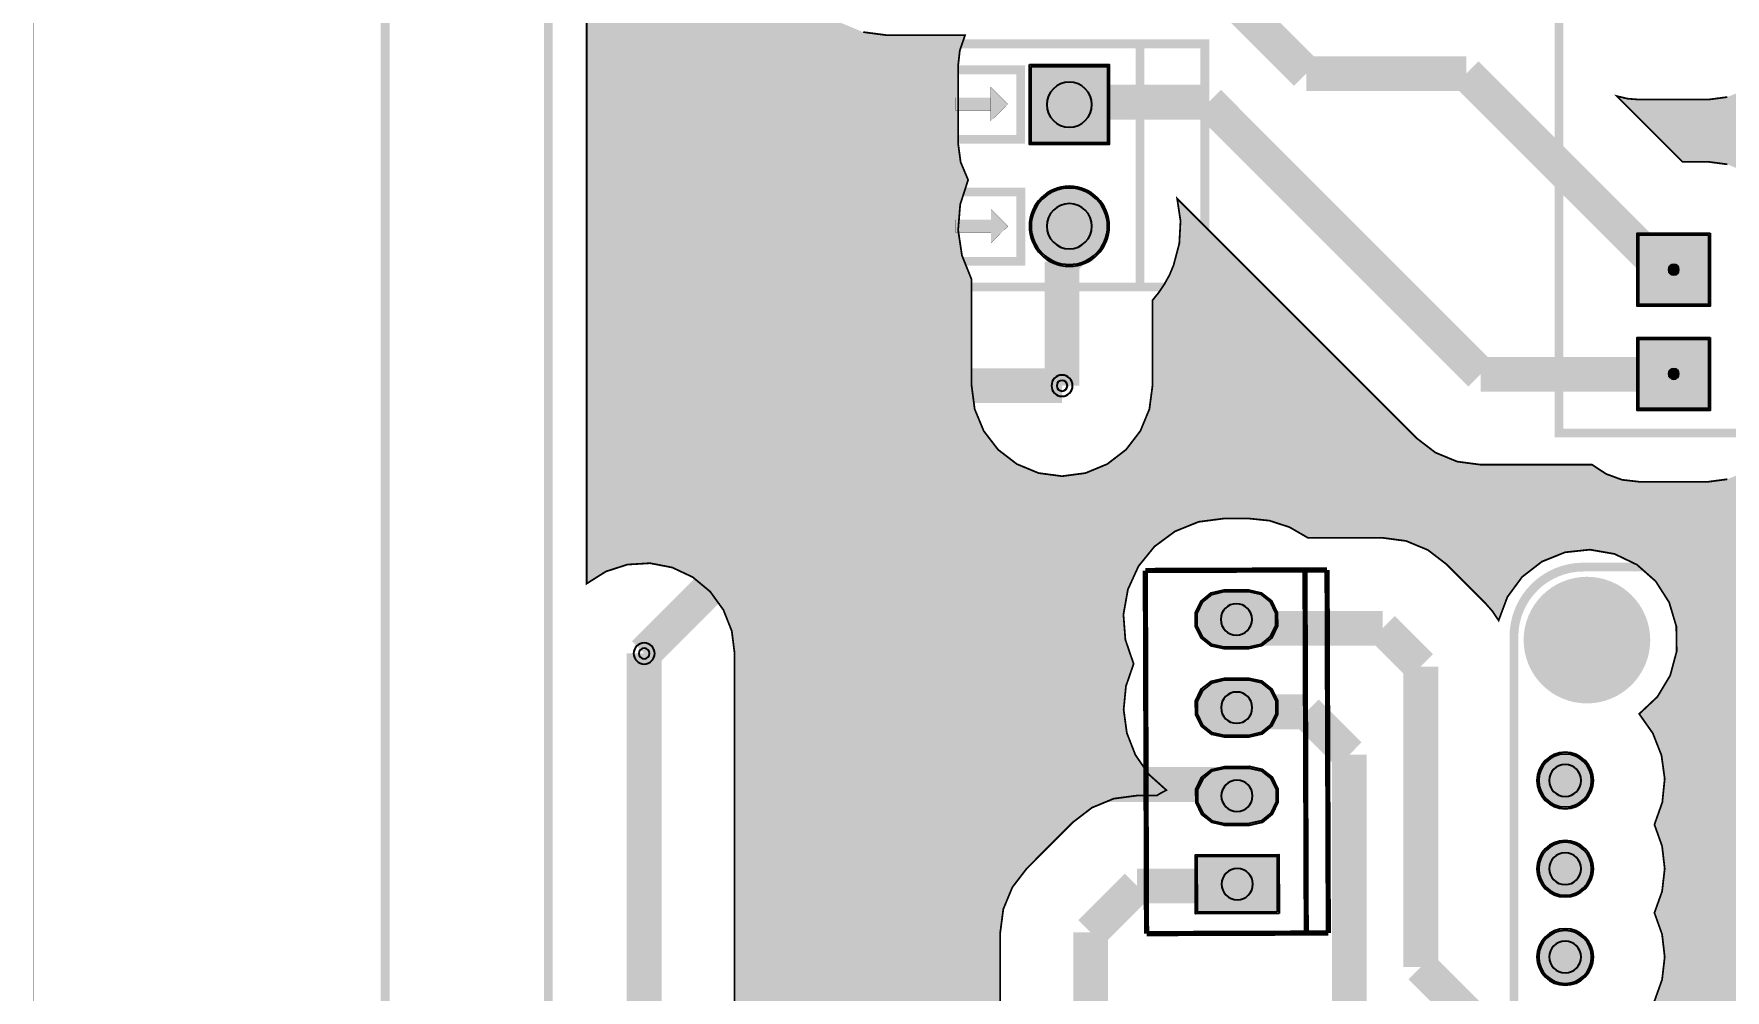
# Model space of a CAD drawing. Header units: millimetres. Extents: x 1 to 100, y -112 to 87.
# Drawn here: x 12.19 to 60.88, y -39.74 to -12.21 of the extents above; entities that cross this region are included whole.
import ezdxf

# ---------------------------------------------------------------- set-up
doc = ezdxf.new("R2010")
doc.units = ezdxf.units.MM
doc.header["$MEASUREMENT"] = 0
for name, color, linetype, true_color in [('Board-Outline-Layer', 7, 'Continuous', 0xff00ff), ('Bottom-Layer', 7, 'Continuous', 0x0000ff), ('Bottom-Paste-Mask-Layer', 7, 'Continuous', 0x800000), ('Bottom-Solder-Mask-Layer', 7, 'Continuous', 0xaa00ff), ('Document-Layer', 7, 'Continuous', 0xffffff), ('Hole-Layer', 7, 'Continuous', 0x222222), ('Multi-Layer', 7, 'Continuous', 0xc0c0c0), ('Top-Layer', 7, 'Continuous', 0xff0000), ('Top-Paste-Mask-Layer', 7, 'Continuous', 0x808080), ('Top-Silkscreen-Layer', 7, 'Continuous', 0xffcc00), ('Top-Solder-Mask-Layer', 7, 'Continuous', 0x800080)]:
    doc.layers.add(name, color=color, linetype=linetype, true_color=true_color)

msp = doc.modelspace()

# ---------------------------------------------------------------- hatches: boundary and pattern name
at = {"layer": 'Bottom-Layer'}
for points in [[(83.896, -11.045), (83.896, -18.955), (83.65, -18.911), (83.4, -18.896), (81.4, -18.896), (80.856, -18.968), (80.348, -19.178), (79.912, -19.512), (79.578, -19.948), (79.368, -20.455), (79.296, -21), (79.296, -23), (79.368, -23.545), (79.578, -24.052), (79.912, -24.488), (80.348, -24.822), (80.856, -25.032), (81.4, -25.104), (83.4, -25.104), (83.65, -25.089), (83.896, -25.045), (83.896, -32.092), (83.49, -31.616), (82.99, -31.24), (83.362, -30.656), (83.568, -29.996), (83.592, -29.304), (83.433, -28.631), (83.103, -28.023), (82.624, -27.524), (82.031, -27.168), (81.364, -26.982), (80.673, -26.977), (80.004, -27.154), (79.406, -27.501), (78.92, -27.993), (78.581, -28.596), (78.413, -29.267), (78.427, -29.959), (78.623, -30.622), (78.986, -31.211), (79.492, -31.683), (79.058, -32.244), (78.775, -32.895), (78.661, -33.596), (78.722, -34.303), (78.956, -34.973), (78.734, -35.591), (78.659, -36.243), (78.734, -36.895), (78.956, -37.513), (78.734, -38.131), (78.659, -38.783), (78.734, -39.435), (78.956, -40.053), (78.734, -40.671), (78.659, -41.323), (78.734, -41.975), (78.956, -42.593), (78.734, -43.211), (78.659, -43.863), (78.734, -44.515), (78.956, -45.133), (78.734, -45.751), (78.659, -46.403), (78.734, -47.055), (78.956, -47.673), (78.734, -48.291), (78.659, -48.943), (78.734, -49.595), (78.956, -50.213), (78.734, -50.831), (78.659, -51.483), (78.734, -52.135), (78.956, -52.753), (78.734, -53.371), (78.659, -54.023), (78.734, -54.675), (78.956, -55.293), (78.734, -55.911), (78.659, -56.563), (78.734, -57.215), (78.956, -57.833), (78.734, -58.451), (78.659, -59.103), (78.734, -59.755), (78.956, -60.373), (78.734, -60.991), (78.659, -61.643), (78.734, -62.295), (78.956, -62.913), (78.734, -63.531), (78.659, -64.183), (78.734, -64.835), (78.956, -65.453), (78.734, -66.071), (78.659, -66.723), (78.734, -67.375), (78.956, -67.993), (78.721, -68.669), (78.662, -69.382), (78.78, -70.088), (79.07, -70.742), (79.513, -71.304), (80.081, -71.739), (80.74, -72.019), (81.447, -72.128), (82.159, -72.058), (82.832, -71.814), (83.423, -71.411), (83.896, -70.873), (83.896, -97.935), (83.17, -97.591), (82.387, -97.417), (81.584, -97.42), (80.802, -97.601), (80.079, -97.951), (79.452, -98.452), (78.951, -99.079), (78.601, -99.802), (78.42, -100.584), (78.417, -101.387), (78.591, -102.17), (78.935, -102.896), (77.607, -102.896), (77.607, -100.2), (77.559, -100.021), (77.428, -99.89), (77.249, -99.842), (74.249, -99.842), (74.07, -99.89), (73.938, -100.021), (73.891, -100.2), (73.891, -102.896), (38.11, -102.896), (38.11, -100.2), (38.062, -100.021), (37.931, -99.89), (37.752, -99.842), (34.752, -99.842), (34.573, -99.89), (34.441, -100.021), (34.393, -100.2), (34.393, -102.896), (33.065, -102.896), (33.409, -102.17), (33.583, -101.387), (33.58, -100.584), (33.399, -99.802), (33.05, -99.079), (32.549, -98.452), (31.921, -97.951), (31.198, -97.601), (30.416, -97.42), (29.613, -97.417), (28.83, -97.591), (28.104, -97.935), (28.104, -82.834), (31.677, -86.407), (32.105, -86.753), (32.596, -87.001), (33.129, -87.14), (33.586, -87.552), (34.143, -87.815), (34.752, -87.905), (37.752, -87.905), (38.296, -87.833), (38.804, -87.623), (39.239, -87.289), (39.574, -86.853), (39.784, -86.345), (39.856, -85.801), (39.856, -82.801), (39.784, -82.256), (39.574, -81.749), (39.239, -81.313), (38.804, -80.978), (38.296, -80.768), (37.752, -80.697), (34.752, -80.697), (34.177, -80.776), (33.646, -81.01), (32.363, -79.727), (32.363, -61.529), (32.909, -61.909), (33.534, -62.139), (34.197, -62.202), (34.854, -62.096), (35.463, -61.826), (35.983, -61.411), (36.381, -60.877), (36.631, -60.26), (36.716, -59.599), (36.716, -59.575), (36.627, -58.901), (36.367, -58.273), (35.953, -57.733), (35.543, -57.323), (35.543, -49.424), (35.623, -49.466), (35.704, -49.506), (35.883, -49.96), (36.212, -50.322), (36.647, -50.543), (37.133, -50.597), (37.606, -50.475), (38.005, -50.194), (38.005, -52.216), (38.094, -52.89), (38.354, -53.518), (38.768, -54.057), (39.603, -54.893), (39.842, -55.103), (40.104, -55.284), (40.029, -55.638), (40.004, -55.999), (40.004, -57.64), (39.92, -58.31), (40.011, -58.979), (40.272, -59.601), (40.683, -60.136), (40.848, -60.301), (40.408, -60.817), (40.116, -61.429), (39.991, -62.095), (40.043, -62.771), (40.043, -66.78), (39.986, -67.322), (40.043, -67.864), (40.043, -69.338), (40.031, -69.364), (40.02, -69.391), (39.617, -69.512), (39.284, -69.769), (39.064, -70.128), (38.988, -70.542), (38.988, -71.242), (39.064, -71.656), (39.284, -72.015), (39.617, -72.272), (40.02, -72.393), (40.366, -72.99), (40.844, -73.487), (41.425, -73.858), (42.077, -74.082), (42.764, -74.145), (42.764, -76.47), (42.559, -77.098), (42.519, -77.757), (42.646, -78.406), (42.933, -79.001), (43.36, -79.506), (43.9, -79.886), (44.518, -80.119), (45.175, -80.188), (45.829, -80.09), (46.436, -79.83), (46.959, -79.426), (47.21, -79.175), (47.529, -78.788), (47.767, -78.346), (48.39, -78.235), (48.967, -77.977), (49.466, -77.588), (49.549, -77.504), (49.963, -76.965), (50.223, -76.337), (50.312, -75.663), (50.312, -73.217), (50.579, -72.656), (50.67, -72.042), (50.67, -71.819), (50.697, -71.82), (50.723, -71.82), (53.165, -71.82), (51.693, -73.292), (51.279, -73.831), (51.019, -74.459), (50.93, -75.133), (50.93, -77.449), (51.019, -78.123), (51.279, -78.751), (51.693, -79.29), (53.803, -81.4), (53.803, -81.736), (53.892, -82.41), (54.152, -83.038), (54.566, -83.577), (56.822, -85.833), (57.361, -86.247), (57.989, -86.507), (58.663, -86.596), (72.301, -86.596), (72.617, -87.129), (73.075, -87.547), (73.635, -87.813), (74.249, -87.905), (77.249, -87.905), (77.793, -87.833), (78.301, -87.623), (78.737, -87.289), (79.071, -86.853), (79.281, -86.345), (79.353, -85.801), (79.353, -82.801), (79.281, -82.256), (79.071, -81.749), (78.737, -81.313), (78.301, -80.978), (77.793, -80.768), (77.249, -80.697), (74.249, -80.697), (73.671, -80.777), (73.138, -81.014), (72.69, -81.388), (59.742, -81.388), (59.011, -80.657), (59.011, -80.322), (58.956, -79.788), (58.792, -79.276), (58.527, -78.809), (58.955, -78.323), (59.249, -77.746), (59.392, -77.114), (59.374, -76.467), (59.198, -75.844), (58.873, -75.283), (58.419, -74.821), (57.866, -74.484), (58.248, -74.102), (58.662, -73.562), (58.922, -72.934), (59.011, -72.26), (59.011, -70.117), (59.128, -69.536), (59.123, -68.944), (58.997, -68.366), (58.755, -67.826), (58.478, -67.373), (58.115, -66.986), (57.681, -66.681), (58.261, -66.25), (58.715, -65.687), (59.014, -65.029), (59.138, -64.317), (59.081, -63.596), (58.845, -62.913), (59.066, -62.294), (59.141, -61.64), (60.324, -61.64), (60.933, -61.568), (61.508, -61.355), (62.018, -61.014), (62.434, -60.563), (62.732, -60.027), (62.897, -59.436), (63.201, -59.436), (63.875, -59.347), (64.504, -59.087), (65.043, -58.673), (65.457, -58.134), (65.717, -57.506), (65.806, -56.832), (65.717, -56.158), (65.457, -55.53), (65.043, -54.991), (64.504, -54.577), (63.875, -54.317), (63.201, -54.228), (59.134, -54.228), (59.088, -53.471), (58.845, -52.753), (59.066, -52.135), (59.141, -51.483), (59.066, -50.831), (58.845, -50.213), (59.066, -49.595), (59.141, -48.943), (59.066, -48.291), (58.845, -47.673), (59.066, -47.055), (59.141, -46.403), (59.066, -45.751), (58.845, -45.133), (59.066, -44.515), (59.141, -43.863), (59.066, -43.211), (58.845, -42.593), (59.066, -41.975), (59.141, -41.323), (59.066, -40.671), (58.845, -40.053), (59.066, -39.435), (59.141, -38.783), (59.066, -38.131), (58.845, -37.513), (59.066, -36.895), (59.141, -36.243), (59.066, -35.591), (58.845, -34.973), (59.072, -34.331), (59.141, -33.653), (59.048, -32.978), (58.799, -32.344), (58.407, -31.787), (58.93, -31.294), (59.3, -30.677), (59.486, -29.983), (59.475, -29.264), (59.269, -28.576), (58.882, -27.97), (58.344, -27.493), (57.696, -27.182), (56.987, -27.059), (56.273, -27.135), (55.606, -27.403), (55.037, -27.843), (54.611, -28.422), (54.36, -29.096), (54.176, -28.826), (53.96, -28.58), (52.861, -27.482), (52.322, -27.068), (51.694, -26.808), (51.02, -26.719), (48.87, -26.719), (48.34, -26.412), (47.758, -26.223), (47.149, -26.161), (46.449, -26.163), (45.722, -26.258), (45.043, -26.532), (44.453, -26.967), (43.991, -27.535), (43.687, -28.201), (43.558, -28.923), (43.614, -29.653), (43.851, -30.346), (43.63, -30.988), (43.564, -31.664), (43.656, -32.337), (43.903, -32.97), (44.29, -33.529), (44.795, -33.982), (44.654, -34.054), (44.518, -34.137), (43.952, -34.137), (43.278, -34.226), (42.65, -34.486), (42.11, -34.9), (40.773, -36.237), (40.36, -36.776), (40.099, -37.404), (40.011, -38.078), (40.011, -42.435), (39.702, -41.877), (39.24, -41.436), (38.667, -41.155), (38.036, -41.058), (36.036, -41.058), (35.413, -41.152), (34.846, -41.427), (34.61, -41.427), (33.936, -41.515), (33.308, -41.776), (32.769, -42.189), (32.363, -42.596), (32.363, -30.047), (32.281, -29.4), (32.041, -28.794), (31.659, -28.266), (31.157, -27.85), (30.567, -27.572), (29.927, -27.449), (29.276, -27.488), (28.656, -27.688), (28.104, -28.036), (28.104, -6.065), (28.865, -6.421), (29.687, -6.59), (30.526, -6.566), (31.336, -6.347), (32.074, -5.948), (32.7, -5.388), (32.644, -5.694), (32.626, -6.004), (32.626, -8.138), (32.714, -8.812), (32.975, -9.44), (33.388, -9.979), (34.897, -11.488), (35.436, -11.902), (36.065, -12.162), (36.739, -12.25), (38.998, -12.25), (38.847, -12.689), (38.796, -13.15), (38.796, -15.35), (38.87, -15.903), (39.086, -16.417), (38.858, -17.122), (38.798, -17.861), (38.909, -18.594), (39.186, -19.282), (39.186, -22.34), (39.275, -23.014), (39.535, -23.642), (39.949, -24.181), (40.488, -24.595), (41.116, -24.855), (41.79, -24.944), (42.464, -24.855), (43.092, -24.595), (43.631, -24.181), (44.045, -23.642), (44.305, -23.014), (44.394, -22.34), (44.394, -19.88), (44.57, -19.664), (44.726, -19.435), (44.88, -19.162), (45.001, -18.872), (45.166, -18.245), (45.201, -17.597), (45.104, -16.956), (51.998, -23.85), (52.538, -24.264), (53.166, -24.524), (53.84, -24.613), (57.049, -24.613), (57.457, -24.881), (57.915, -25.048), (58.4, -25.104), (60.4, -25.104), (60.945, -25.032), (61.452, -24.822), (61.888, -24.488), (62.222, -24.052), (62.433, -23.545), (62.504, -23), (62.504, -21), (62.489, -20.748), (62.444, -20.5), (62.489, -20.252), (62.504, -20), (62.504, -18), (62.433, -17.455), (62.222, -16.948), (61.888, -16.512), (61.452, -16.178), (60.945, -15.968), (60.4, -15.896), (59.651, -15.896), (57.76, -14.004), (58.076, -14.079), (58.4, -14.104), (60.4, -14.104), (60.945, -14.032), (61.452, -13.822), (61.888, -13.488), (62.222, -13.052), (62.433, -12.545), (62.504, -12), (62.504, -10), (62.422, -9.419), (62.183, -8.883), (61.805, -8.433), (61.317, -8.106), (60.758, -7.927), (60.758, -7), (60.71, -6.821), (60.579, -6.69), (60.4, -6.642), (58.4, -6.642), (58.221, -6.69), (58.09, -6.821), (58.042, -7), (58.042, -7.927), (57.857, -7.967), (57.677, -8.024), (50.28, -8.024), (48.09, -5.834), (47.55, -5.42), (46.922, -5.16), (46.248, -5.071), (45.204, -5.071), (45.204, -3.15), (45.13, -2.595), (44.911, -2.079), (44.565, -1.639), (44.114, -1.306), (43.592, -1.104), (78.935, -1.104), (78.614, -1.765), (78.434, -2.478), (78.402, -3.213), (78.52, -3.938), (78.783, -4.625), (79.18, -5.244), (79.693, -5.769), (79.476, -6.149), (79.341, -6.565), (79.296, -7), (79.296, -9), (79.368, -9.545), (79.578, -10.052), (79.912, -10.488), (80.348, -10.822), (80.856, -11.032), (81.4, -11.104), (83.4, -11.104), (83.65, -11.089)], [(40.9, -13.15), (43.1, -13.15), (43.1, -15.35), (40.9, -15.35)], [(40.9, -17.75, 1), (43.1, -17.75, 1)], [(60.4, -18), (60.4, -20), (58.4, -20), (58.4, -18)], [(60.4, -21), (60.4, -23), (58.4, -23), (58.4, -21)], [(47.156, -28.265), (47.503, -28.343), (47.782, -28.564), (47.938, -28.884), (47.939, -29.24), (47.786, -29.562), (47.508, -29.784), (47.161, -29.865), (46.461, -29.867), (46.114, -29.789), (45.835, -29.568), (45.679, -29.248), (45.678, -28.892), (45.831, -28.571), (46.109, -28.348), (46.456, -28.267)], [(47.165, -30.805), (47.512, -30.883), (47.791, -31.104), (47.947, -31.424), (47.948, -31.78), (47.795, -32.101), (47.517, -32.324), (47.17, -32.405), (46.47, -32.407), (46.123, -32.329), (45.844, -32.108), (45.688, -31.788), (45.687, -31.432), (45.84, -31.111), (46.118, -30.888), (46.465, -30.807)], [(55.513, -33.703, 1), (57.037, -33.703, 1)], [(47.173, -33.345), (47.521, -33.423), (47.8, -33.644), (47.955, -33.964), (47.957, -34.32), (47.803, -34.641), (47.526, -34.864), (47.179, -34.945), (46.479, -34.947), (46.131, -34.869), (45.852, -34.648), (45.697, -34.328), (45.696, -33.972), (45.849, -33.651), (46.126, -33.428), (46.473, -33.347)], [(55.513, -36.243, 1), (57.037, -36.243, 1)], [(47.988, -37.482), (45.688, -37.49), (45.682, -35.89), (47.982, -35.882)], [(55.513, -38.783, 1), (57.037, -38.783, 1)]]:
    msp.add_hatch(color=256, dxfattribs=at).paths.add_polyline_path(points)
at = {"layer": 'Bottom-Paste-Mask-Layer'}
for points in [[(40.9, -13.15), (43.1, -13.15), (43.1, -15.35), (40.9, -15.35)], [(40.9, -17.75, 1), (43.1, -17.75, 1)], [(60.4, -18), (60.4, -20), (58.4, -20), (58.4, -18)], [(60.4, -21), (60.4, -23), (58.4, -23), (58.4, -21)], [(47.156, -28.265), (47.503, -28.343), (47.782, -28.564), (47.938, -28.884), (47.939, -29.24), (47.786, -29.562), (47.508, -29.784), (47.161, -29.865), (46.461, -29.867), (46.114, -29.789), (45.835, -29.568), (45.679, -29.248), (45.678, -28.892), (45.831, -28.571), (46.109, -28.348), (46.456, -28.267)], [(47.165, -30.805), (47.512, -30.883), (47.791, -31.104), (47.947, -31.424), (47.948, -31.78), (47.795, -32.101), (47.517, -32.324), (47.17, -32.405), (46.47, -32.407), (46.123, -32.329), (45.844, -32.108), (45.688, -31.788), (45.687, -31.432), (45.84, -31.111), (46.118, -30.888), (46.465, -30.807)], [(55.513, -33.703, 1), (57.037, -33.703, 1)], [(47.173, -33.345), (47.521, -33.423), (47.8, -33.644), (47.955, -33.964), (47.957, -34.32), (47.803, -34.641), (47.526, -34.864), (47.179, -34.945), (46.479, -34.947), (46.131, -34.869), (45.852, -34.648), (45.697, -34.328), (45.696, -33.972), (45.849, -33.651), (46.126, -33.428), (46.473, -33.347)], [(55.513, -36.243, 1), (57.037, -36.243, 1)], [(47.988, -37.482), (45.688, -37.49), (45.682, -35.89), (47.982, -35.882)], [(55.513, -38.783, 1), (57.037, -38.783, 1)]]:
    msp.add_hatch(color=256, dxfattribs=at).paths.add_polyline_path(points)
at = {"layer": 'Bottom-Solder-Mask-Layer'}
for points in [[(40.849, -13.099), (43.151, -13.099), (43.151, -15.401), (40.849, -15.401)], [(40.849, -17.75, 1), (43.151, -17.75, 1)], [(60.451, -17.949), (60.451, -20.051), (58.349, -20.051), (58.349, -17.949)], [(60.451, -20.949), (60.451, -23.051), (58.349, -23.051), (58.349, -20.949)], [(47.156, -28.214), (47.525, -28.297), (47.822, -28.532), (47.987, -28.873), (47.989, -29.251), (47.826, -29.593), (47.53, -29.83), (47.162, -29.916), (46.462, -29.918), (46.092, -29.835), (45.795, -29.6), (45.63, -29.259), (45.628, -28.881), (45.792, -28.539), (46.087, -28.302), (46.456, -28.216)], [(47.164, -30.754), (47.534, -30.837), (47.831, -31.072), (47.996, -31.413), (47.997, -31.791), (47.834, -32.133), (47.539, -32.37), (47.17, -32.456), (46.47, -32.458), (46.101, -32.375), (45.804, -32.14), (45.639, -31.799), (45.637, -31.421), (45.8, -31.079), (46.096, -30.842), (46.464, -30.756)], [(55.462, -33.703, 1), (57.088, -33.703, 1)], [(47.173, -33.294), (47.543, -33.377), (47.839, -33.612), (48.005, -33.953), (48.006, -34.331), (47.843, -34.673), (47.548, -34.91), (47.179, -34.996), (46.479, -34.998), (46.11, -34.915), (45.813, -34.68), (45.647, -34.339), (45.646, -33.961), (45.809, -33.619), (46.104, -33.382), (46.473, -33.296)], [(55.462, -36.243, 1), (57.088, -36.243, 1)], [(48.038, -37.533), (45.637, -37.541), (45.631, -35.839), (48.033, -35.831)], [(55.462, -38.783, 1), (57.088, -38.783, 1)]]:
    msp.add_hatch(color=256, dxfattribs=at).paths.add_polyline_path(points)
at = {"layer": 'Document-Layer'}
for points in [[(38.73, -14.05), (39.74, -14.05), (39.74, -14.42), (38.73, -14.42)], [(38.73, -14.05), (39.74, -14.05), (39.74, -14.42), (38.73, -14.42)], [(40.23, -14.24), (39.74, -13.75), (39.74, -14.72)], [(40.23, -14.24), (39.74, -13.75), (39.74, -14.72)], [(40.233, -17.752), (39.743, -17.262), (39.743, -18.232)], [(40.233, -17.752), (39.743, -17.262), (39.743, -18.232)], [(38.733, -17.562), (39.743, -17.562), (39.743, -17.932), (38.733, -17.932)], [(38.733, -17.562), (39.743, -17.562), (39.743, -17.932), (38.733, -17.932)]]:
    msp.add_hatch(color=256, dxfattribs=at).paths.add_polyline_path(points)
at = {"layer": 'Hole-Layer'}
for points in [[(41.35, -14.25, 1), (42.65, -14.25, 1)], [(41.35, -17.75, 1), (42.65, -17.75, 1)], [(59.25, -19, 1), (59.55, -19, 1)], [(59.25, -22, 1), (59.55, -22, 1)], [(46.359, -29.066, 1), (47.259, -29.066, 1)], [(46.367, -31.606, 1), (47.267, -31.606, 1)], [(55.818, -33.703, 1), (56.732, -33.703, 1)], [(46.376, -34.146, 1), (47.276, -34.146, 1)], [(55.818, -36.243, 1), (56.732, -36.243, 1)], [(46.385, -36.686, 1), (47.285, -36.686, 1)], [(55.818, -38.783, 1), (56.732, -38.783, 1)]]:
    msp.add_hatch(color=256, dxfattribs=at).paths.add_polyline_path(points)
at = {"layer": 'Multi-Layer'}
for points in [[(40.9, -13.15), (43.1, -13.15), (43.1, -15.35), (40.9, -15.35)], [(40.9, -13.15), (43.1, -13.15), (43.1, -15.35), (40.9, -15.35)], [(40.9, -13.15), (43.1, -13.15), (43.1, -15.35), (40.9, -15.35)], [(40.9, -17.75, 1), (43.1, -17.75, 1)], [(40.9, -17.75, 1), (43.1, -17.75, 1)], [(40.9, -17.75, 1), (43.1, -17.75, 1)], [(60.4, -18), (60.4, -20), (58.4, -20), (58.4, -18)], [(60.4, -18), (60.4, -20), (58.4, -20), (58.4, -18)], [(60.4, -18), (60.4, -20), (58.4, -20), (58.4, -18)], [(60.4, -21), (60.4, -23), (58.4, -23), (58.4, -21)], [(60.4, -21), (60.4, -23), (58.4, -23), (58.4, -21)], [(60.4, -21), (60.4, -23), (58.4, -23), (58.4, -21)], [(55.402, -29.662, 1), (58.402, -29.662, 1)], [(55.402, -29.662, 1), (58.402, -29.662, 1)], [(47.156, -28.265), (47.503, -28.343), (47.782, -28.564), (47.938, -28.884), (47.939, -29.24), (47.786, -29.562), (47.508, -29.784), (47.161, -29.865), (46.461, -29.867), (46.114, -29.789), (45.835, -29.568), (45.679, -29.248), (45.678, -28.892), (45.831, -28.571), (46.109, -28.348), (46.456, -28.267)], [(47.156, -28.265), (47.503, -28.343), (47.782, -28.564), (47.938, -28.884), (47.939, -29.24), (47.786, -29.562), (47.508, -29.784), (47.161, -29.865), (46.461, -29.867), (46.114, -29.789), (45.835, -29.568), (45.679, -29.248), (45.678, -28.892), (45.831, -28.571), (46.109, -28.348), (46.456, -28.267)], [(47.156, -28.265), (47.503, -28.343), (47.782, -28.564), (47.938, -28.884), (47.939, -29.24), (47.786, -29.562), (47.508, -29.784), (47.161, -29.865), (46.461, -29.867), (46.114, -29.789), (45.835, -29.568), (45.679, -29.248), (45.678, -28.892), (45.831, -28.571), (46.109, -28.348), (46.456, -28.267)], [(47.165, -30.805), (47.512, -30.883), (47.791, -31.104), (47.947, -31.424), (47.948, -31.78), (47.795, -32.101), (47.517, -32.324), (47.17, -32.405), (46.47, -32.407), (46.123, -32.329), (45.844, -32.108), (45.688, -31.788), (45.687, -31.432), (45.84, -31.111), (46.118, -30.888), (46.465, -30.807)], [(47.165, -30.805), (47.512, -30.883), (47.791, -31.104), (47.947, -31.424), (47.948, -31.78), (47.795, -32.101), (47.517, -32.324), (47.17, -32.405), (46.47, -32.407), (46.123, -32.329), (45.844, -32.108), (45.688, -31.788), (45.687, -31.432), (45.84, -31.111), (46.118, -30.888), (46.465, -30.807)], [(47.165, -30.805), (47.512, -30.883), (47.791, -31.104), (47.947, -31.424), (47.948, -31.78), (47.795, -32.101), (47.517, -32.324), (47.17, -32.405), (46.47, -32.407), (46.123, -32.329), (45.844, -32.108), (45.688, -31.788), (45.687, -31.432), (45.84, -31.111), (46.118, -30.888), (46.465, -30.807)], [(55.513, -33.703, 1), (57.037, -33.703, 1)], [(55.513, -33.703, 1), (57.037, -33.703, 1)], [(55.513, -33.703, 1), (57.037, -33.703, 1)], [(47.173, -33.345), (47.521, -33.423), (47.8, -33.644), (47.955, -33.964), (47.957, -34.32), (47.803, -34.641), (47.526, -34.864), (47.179, -34.945), (46.479, -34.947), (46.131, -34.869), (45.852, -34.648), (45.697, -34.328), (45.696, -33.972), (45.849, -33.651), (46.126, -33.428), (46.473, -33.347)], [(47.173, -33.345), (47.521, -33.423), (47.8, -33.644), (47.955, -33.964), (47.957, -34.32), (47.803, -34.641), (47.526, -34.864), (47.179, -34.945), (46.479, -34.947), (46.131, -34.869), (45.852, -34.648), (45.697, -34.328), (45.696, -33.972), (45.849, -33.651), (46.126, -33.428), (46.473, -33.347)], [(47.173, -33.345), (47.521, -33.423), (47.8, -33.644), (47.955, -33.964), (47.957, -34.32), (47.803, -34.641), (47.526, -34.864), (47.179, -34.945), (46.479, -34.947), (46.131, -34.869), (45.852, -34.648), (45.697, -34.328), (45.696, -33.972), (45.849, -33.651), (46.126, -33.428), (46.473, -33.347)], [(55.513, -36.243, 1), (57.037, -36.243, 1)], [(55.513, -36.243, 1), (57.037, -36.243, 1)], [(55.513, -36.243, 1), (57.037, -36.243, 1)], [(47.988, -37.482), (45.688, -37.49), (45.682, -35.89), (47.982, -35.882)], [(47.988, -37.482), (45.688, -37.49), (45.682, -35.89), (47.982, -35.882)], [(47.988, -37.482), (45.688, -37.49), (45.682, -35.89), (47.982, -35.882)], [(55.513, -38.783, 1), (57.037, -38.783, 1)], [(55.513, -38.783, 1), (57.037, -38.783, 1)], [(55.513, -38.783, 1), (57.037, -38.783, 1)]]:
    msp.add_hatch(color=256, dxfattribs=at).paths.add_polyline_path(points)
at = {"layer": 'Top-Layer'}
for points in [[(40.9, -13.15), (43.1, -13.15), (43.1, -15.35), (40.9, -15.35)], [(40.9, -17.75, 1), (43.1, -17.75, 1)], [(60.4, -18), (60.4, -20), (58.4, -20), (58.4, -18)], [(60.4, -21), (60.4, -23), (58.4, -23), (58.4, -21)], [(47.156, -28.265), (47.503, -28.343), (47.782, -28.564), (47.938, -28.884), (47.939, -29.24), (47.786, -29.562), (47.508, -29.784), (47.161, -29.865), (46.461, -29.867), (46.114, -29.789), (45.835, -29.568), (45.679, -29.248), (45.678, -28.892), (45.831, -28.571), (46.109, -28.348), (46.456, -28.267)], [(47.165, -30.805), (47.512, -30.883), (47.791, -31.104), (47.947, -31.424), (47.948, -31.78), (47.795, -32.101), (47.517, -32.324), (47.17, -32.405), (46.47, -32.407), (46.123, -32.329), (45.844, -32.108), (45.688, -31.788), (45.687, -31.432), (45.84, -31.111), (46.118, -30.888), (46.465, -30.807)], [(55.513, -33.703, 1), (57.037, -33.703, 1)], [(47.173, -33.345), (47.521, -33.423), (47.8, -33.644), (47.955, -33.964), (47.957, -34.32), (47.803, -34.641), (47.526, -34.864), (47.179, -34.945), (46.479, -34.947), (46.131, -34.869), (45.852, -34.648), (45.697, -34.328), (45.696, -33.972), (45.849, -33.651), (46.126, -33.428), (46.473, -33.347)], [(55.513, -36.243, 1), (57.037, -36.243, 1)], [(47.988, -37.482), (45.688, -37.49), (45.682, -35.89), (47.982, -35.882)], [(55.513, -38.783, 1), (57.037, -38.783, 1)]]:
    msp.add_hatch(color=256, dxfattribs=at).paths.add_polyline_path(points)
at = {"layer": 'Top-Paste-Mask-Layer'}
for points in [[(40.9, -13.15), (43.1, -13.15), (43.1, -15.35), (40.9, -15.35)], [(40.9, -17.75, 1), (43.1, -17.75, 1)], [(60.4, -18), (60.4, -20), (58.4, -20), (58.4, -18)], [(60.4, -21), (60.4, -23), (58.4, -23), (58.4, -21)], [(47.156, -28.265), (47.503, -28.343), (47.782, -28.564), (47.938, -28.884), (47.939, -29.24), (47.786, -29.562), (47.508, -29.784), (47.161, -29.865), (46.461, -29.867), (46.114, -29.789), (45.835, -29.568), (45.679, -29.248), (45.678, -28.892), (45.831, -28.571), (46.109, -28.348), (46.456, -28.267)], [(47.165, -30.805), (47.512, -30.883), (47.791, -31.104), (47.947, -31.424), (47.948, -31.78), (47.795, -32.101), (47.517, -32.324), (47.17, -32.405), (46.47, -32.407), (46.123, -32.329), (45.844, -32.108), (45.688, -31.788), (45.687, -31.432), (45.84, -31.111), (46.118, -30.888), (46.465, -30.807)], [(55.513, -33.703, 1), (57.037, -33.703, 1)], [(47.173, -33.345), (47.521, -33.423), (47.8, -33.644), (47.955, -33.964), (47.957, -34.32), (47.803, -34.641), (47.526, -34.864), (47.179, -34.945), (46.479, -34.947), (46.131, -34.869), (45.852, -34.648), (45.697, -34.328), (45.696, -33.972), (45.849, -33.651), (46.126, -33.428), (46.473, -33.347)], [(55.513, -36.243, 1), (57.037, -36.243, 1)], [(47.988, -37.482), (45.688, -37.49), (45.682, -35.89), (47.982, -35.882)], [(55.513, -38.783, 1), (57.037, -38.783, 1)]]:
    msp.add_hatch(color=256, dxfattribs=at).paths.add_polyline_path(points)
at = {"layer": 'Top-Solder-Mask-Layer'}
for points in [[(40.849, -13.099), (43.151, -13.099), (43.151, -15.401), (40.849, -15.401)], [(40.849, -17.75, 1), (43.151, -17.75, 1)], [(60.451, -17.949), (60.451, -20.051), (58.349, -20.051), (58.349, -17.949)], [(60.451, -20.949), (60.451, -23.051), (58.349, -23.051), (58.349, -20.949)], [(47.156, -28.214), (47.525, -28.297), (47.822, -28.532), (47.987, -28.873), (47.989, -29.251), (47.826, -29.593), (47.53, -29.83), (47.162, -29.916), (46.462, -29.918), (46.092, -29.835), (45.795, -29.6), (45.63, -29.259), (45.628, -28.881), (45.792, -28.539), (46.087, -28.302), (46.456, -28.216)], [(47.164, -30.754), (47.534, -30.837), (47.831, -31.072), (47.996, -31.413), (47.997, -31.791), (47.834, -32.133), (47.539, -32.37), (47.17, -32.456), (46.47, -32.458), (46.101, -32.375), (45.804, -32.14), (45.639, -31.799), (45.637, -31.421), (45.8, -31.079), (46.096, -30.842), (46.464, -30.756)], [(55.462, -33.703, 1), (57.088, -33.703, 1)], [(47.173, -33.294), (47.543, -33.377), (47.839, -33.612), (48.005, -33.953), (48.006, -34.331), (47.843, -34.673), (47.548, -34.91), (47.179, -34.996), (46.479, -34.998), (46.11, -34.915), (45.813, -34.68), (45.647, -34.339), (45.646, -33.961), (45.809, -33.619), (46.104, -33.382), (46.473, -33.296)], [(55.462, -36.243, 1), (57.088, -36.243, 1)], [(48.038, -37.533), (45.637, -37.541), (45.631, -35.839), (48.033, -35.831)], [(55.462, -38.783, 1), (57.088, -38.783, 1)]]:
    msp.add_hatch(color=256, dxfattribs=at).paths.add_polyline_path(points)

# ---------------------------------------------------------------- linework, layer by layer
at = {"layer": 'Board-Outline-Layer', "const_width": 0.254}
msp.add_lwpolyline([(27, -104), (27, 0), (85, 0), (85, -104)], close=True, dxfattribs=at)
at = {"layer": 'Bottom-Layer', "const_width": 0.00508}
msp.add_lwpolyline([(12.189, -111.995), (12.189, 14.055), (99.324, 14.055), (99.324, -111.995)], close=True, dxfattribs=at)
at = {"layer": 'Bottom-Layer'}
for points, const_width in [([(32.363, -42.596), (32.363, -30.047), (32.281, -29.4), (32.041, -28.794), (31.659, -28.266), (31.157, -27.85), (30.567, -27.572), (29.927, -27.449), (29.276, -27.488), (28.656, -27.688), (28.104, -28.036), (28.104, -6.065)], 0.0508), ([(31.298, -6.931), (31.298, -22.59)], 1), ([(48.826, -13.355), (45.117, -9.646)], 1), ([(36.065, -12.162), (36.739, -12.25), (38.998, -12.25), (38.847, -12.689), (38.796, -13.15), (38.796, -15.35), (38.87, -15.903), (39.086, -16.417), (38.858, -17.122), (38.798, -17.861), (38.909, -18.594), (39.186, -19.282), (39.186, -22.34), (39.275, -23.014), (39.535, -23.642), (39.949, -24.181), (40.488, -24.595), (41.116, -24.855), (41.79, -24.944), (42.464, -24.855), (43.092, -24.595), (43.631, -24.181), (44.045, -23.642), (44.305, -23.014), (44.394, -22.34), (44.394, -19.88), (44.57, -19.664), (44.726, -19.435), (44.88, -19.162), (45.001, -18.872), (45.166, -18.245), (45.201, -17.597), (45.104, -16.956), (51.998, -23.85), (52.538, -24.264), (53.166, -24.524), (53.84, -24.613), (57.049, -24.613), (57.457, -24.881), (57.915, -25.048), (58.4, -25.104), (60.4, -25.104), (60.945, -25.032)], 0.0508), ([(53.428, -13.355), (48.826, -13.355)], 1), ([(58.991, -18.918), (53.428, -13.355)], 1), ([(42.233, -14.179), (42.164, -14.248)], 1), ([(46.01, -14.179), (42.233, -14.179)], 1), ([(53.84, -22.009), (46.01, -14.179)], 1), ([(60.945, -15.968), (60.4, -15.896), (59.651, -15.896), (57.76, -14.004), (58.076, -14.079), (58.4, -14.104), (60.4, -14.104), (60.945, -14.032)], 0.0508), ([(41.79, -18.768), (42.542, -18.016)], 1), ([(41.79, -22.34), (41.79, -18.768)], 1), ([(59.197, -22.009), (53.84, -22.009)], 1), ([(31.298, -22.59), (42.527, -33.819)], 1), ([(58.845, -40.053), (59.066, -39.435), (59.141, -38.783), (59.066, -38.131), (58.845, -37.513), (59.066, -36.895), (59.141, -36.243), (59.066, -35.591), (58.845, -34.973), (59.072, -34.331), (59.141, -33.653), (59.048, -32.978), (58.799, -32.344), (58.407, -31.787), (58.93, -31.294), (59.3, -30.677), (59.486, -29.983), (59.475, -29.264), (59.269, -28.576), (58.882, -27.97), (58.344, -27.493), (57.696, -27.182), (56.987, -27.059), (56.273, -27.135), (55.606, -27.403), (55.037, -27.843), (54.611, -28.422), (54.36, -29.096), (54.176, -28.826), (53.96, -28.58), (52.861, -27.482), (52.322, -27.068), (51.694, -26.808), (51.02, -26.719), (48.87, -26.719), (48.34, -26.412), (47.758, -26.223), (47.149, -26.161), (46.449, -26.163), (45.722, -26.258), (45.043, -26.532), (44.453, -26.967), (43.991, -27.535), (43.687, -28.201), (43.558, -28.923), (43.614, -29.653), (43.851, -30.346), (43.63, -30.988), (43.564, -31.664), (43.656, -32.337), (43.903, -32.97), (44.29, -33.529), (44.795, -33.982), (44.654, -34.054), (44.518, -34.137), (43.952, -34.137), (43.278, -34.226), (42.65, -34.486), (42.11, -34.9), (40.773, -36.237), (40.36, -36.776), (40.099, -37.404), (40.011, -38.078), (40.011, -42.435)], 0.0508), ([(51.02, -29.323), (46.83, -29.323)], 1), ([(52.119, -30.422), (51.02, -29.323)], 1), ([(29.759, -80.805), (29.759, -30.047)], 1), ([(52.119, -39.076), (52.119, -30.422)], 1), ([(48.822, -31.727), (46.83, -31.727)], 1), ([(50.058, -32.963), (48.822, -31.727)], 1), ([(50.058, -40.38), (50.058, -32.963)], 1), ([(42.527, -33.819), (46.442, -33.819)], 1), ([(46.442, -33.819), (46.751, -34.128)], 1), ([(43.952, -36.742), (42.615, -38.078)], 1), ([(46.793, -36.742), (43.952, -36.742)], 1), ([(42.615, -38.078), (42.615, -50.946)], 1), ([(54.248, -41.205), (52.119, -39.076)], 1)]:
    msp.add_lwpolyline(points, dxfattribs=dict(at, const_width=const_width))
for points in [[(40.9, -13.15), (43.1, -13.15), (43.1, -15.35), (40.9, -15.35)], [(60.4, -18), (60.4, -20), (58.4, -20), (58.4, -18)], [(60.4, -21), (60.4, -23), (58.4, -23), (58.4, -21)], [(47.156, -28.265), (47.503, -28.343), (47.782, -28.564), (47.938, -28.884), (47.939, -29.24), (47.786, -29.562), (47.508, -29.784), (47.161, -29.865), (46.461, -29.867), (46.114, -29.789), (45.835, -29.568), (45.679, -29.248), (45.678, -28.892), (45.831, -28.571), (46.109, -28.348), (46.456, -28.267)], [(47.165, -30.805), (47.512, -30.883), (47.791, -31.104), (47.947, -31.424), (47.948, -31.78), (47.795, -32.101), (47.517, -32.324), (47.17, -32.405), (46.47, -32.407), (46.123, -32.329), (45.844, -32.108), (45.688, -31.788), (45.687, -31.432), (45.84, -31.111), (46.118, -30.888), (46.465, -30.807)], [(47.173, -33.345), (47.521, -33.423), (47.8, -33.644), (47.955, -33.964), (47.957, -34.32), (47.803, -34.641), (47.526, -34.864), (47.179, -34.945), (46.479, -34.947), (46.131, -34.869), (45.852, -34.648), (45.697, -34.328), (45.696, -33.972), (45.849, -33.651), (46.126, -33.428), (46.473, -33.347)], [(47.988, -37.482), (45.688, -37.49), (45.682, -35.89), (47.982, -35.882)]]:
    msp.add_lwpolyline(points, close=True, dxfattribs=at)
for points in [[(40.9, -17.75, 1), (43.1, -17.75, 1)], [(55.513, -33.703, 1), (57.037, -33.703, 1)], [(55.513, -36.243, 1), (57.037, -36.243, 1)], [(55.513, -38.783, 1), (57.037, -38.783, 1)]]:
    msp.add_lwpolyline(points, format="xyb", close=True, dxfattribs=at)
at = {"layer": 'Bottom-Paste-Mask-Layer'}
for points in [[(40.9, -13.15), (43.1, -13.15), (43.1, -15.35), (40.9, -15.35)], [(60.4, -18), (60.4, -20), (58.4, -20), (58.4, -18)], [(60.4, -21), (60.4, -23), (58.4, -23), (58.4, -21)], [(47.156, -28.265), (47.503, -28.343), (47.782, -28.564), (47.938, -28.884), (47.939, -29.24), (47.786, -29.562), (47.508, -29.784), (47.161, -29.865), (46.461, -29.867), (46.114, -29.789), (45.835, -29.568), (45.679, -29.248), (45.678, -28.892), (45.831, -28.571), (46.109, -28.348), (46.456, -28.267)], [(47.165, -30.805), (47.512, -30.883), (47.791, -31.104), (47.947, -31.424), (47.948, -31.78), (47.795, -32.101), (47.517, -32.324), (47.17, -32.405), (46.47, -32.407), (46.123, -32.329), (45.844, -32.108), (45.688, -31.788), (45.687, -31.432), (45.84, -31.111), (46.118, -30.888), (46.465, -30.807)], [(47.173, -33.345), (47.521, -33.423), (47.8, -33.644), (47.955, -33.964), (47.957, -34.32), (47.803, -34.641), (47.526, -34.864), (47.179, -34.945), (46.479, -34.947), (46.131, -34.869), (45.852, -34.648), (45.697, -34.328), (45.696, -33.972), (45.849, -33.651), (46.126, -33.428), (46.473, -33.347)], [(47.988, -37.482), (45.688, -37.49), (45.682, -35.89), (47.982, -35.882)]]:
    msp.add_lwpolyline(points, close=True, dxfattribs=at)
for points in [[(40.9, -17.75, 1), (43.1, -17.75, 1)], [(55.513, -33.703, 1), (57.037, -33.703, 1)], [(55.513, -36.243, 1), (57.037, -36.243, 1)], [(55.513, -38.783, 1), (57.037, -38.783, 1)]]:
    msp.add_lwpolyline(points, format="xyb", close=True, dxfattribs=at)
at = {"layer": 'Bottom-Solder-Mask-Layer'}
for points in [[(40.849, -13.099), (43.151, -13.099), (43.151, -15.401), (40.849, -15.401)], [(60.451, -17.949), (60.451, -20.051), (58.349, -20.051), (58.349, -17.949)], [(60.451, -20.949), (60.451, -23.051), (58.349, -23.051), (58.349, -20.949)], [(47.156, -28.214), (47.525, -28.297), (47.822, -28.532), (47.987, -28.873), (47.989, -29.251), (47.826, -29.593), (47.53, -29.83), (47.162, -29.916), (46.462, -29.918), (46.092, -29.835), (45.795, -29.6), (45.63, -29.259), (45.628, -28.881), (45.792, -28.539), (46.087, -28.302), (46.456, -28.216)], [(47.164, -30.754), (47.534, -30.837), (47.831, -31.072), (47.996, -31.413), (47.997, -31.791), (47.834, -32.133), (47.539, -32.37), (47.17, -32.456), (46.47, -32.458), (46.101, -32.375), (45.804, -32.14), (45.639, -31.799), (45.637, -31.421), (45.8, -31.079), (46.096, -30.842), (46.464, -30.756)], [(47.173, -33.294), (47.543, -33.377), (47.839, -33.612), (48.005, -33.953), (48.006, -34.331), (47.843, -34.673), (47.548, -34.91), (47.179, -34.996), (46.479, -34.998), (46.11, -34.915), (45.813, -34.68), (45.647, -34.339), (45.646, -33.961), (45.809, -33.619), (46.104, -33.382), (46.473, -33.296)], [(48.038, -37.533), (45.637, -37.541), (45.631, -35.839), (48.033, -35.831)]]:
    msp.add_lwpolyline(points, close=True, dxfattribs=at)
for points in [[(40.849, -17.75, 1), (43.151, -17.75), (43.151, -17.75, 1), (40.849, -17.75)], [(55.462, -33.703, 1), (57.088, -33.703), (57.088, -33.703, 1), (55.462, -33.703)], [(55.462, -36.243, 1), (57.088, -36.243), (57.088, -36.243, 1), (55.462, -36.243)], [(55.462, -38.783, 1), (57.088, -38.783), (57.088, -38.783, 1), (55.462, -38.783)]]:
    msp.add_lwpolyline(points, format="xyb", dxfattribs=at)
at = {"layer": 'Document-Layer', "const_width": 0.254}
msp.add_lwpolyline([(22.303, 0), (22.303, -45.331)], dxfattribs=at)
at = {"layer": 'Document-Layer'}
for points, const_width in [([(40.6, -13.25), (40.6, -15.25), (38.5, -15.25), (38.5, -13.25)], 0.254), ([(40.6, -13.25), (40.6, -15.25), (38.5, -15.25), (38.5, -13.25)], 0.254), ([(38.73, -14.05), (39.74, -14.05), (39.74, -14.42), (38.73, -14.42)], 0.00508), ([(38.73, -14.05), (39.74, -14.05), (39.74, -14.42), (38.73, -14.42)], 0.00508), ([(40.23, -14.24), (39.74, -13.75), (39.74, -14.72)], 0.00508), ([(40.23, -14.24), (39.74, -13.75), (39.74, -14.72)], 0.00508), ([(40.603, -16.762), (40.603, -18.762), (38.503, -18.762), (38.503, -16.762)], 0.254), ([(40.603, -16.762), (40.603, -18.762), (38.503, -18.762), (38.503, -16.762)], 0.254), ([(40.233, -17.752), (39.743, -17.262), (39.743, -18.232)], 0.00508), ([(40.233, -17.752), (39.743, -17.262), (39.743, -18.232)], 0.00508), ([(38.733, -17.562), (39.743, -17.562), (39.743, -17.932), (38.733, -17.932)], 0.00508), ([(38.733, -17.562), (39.743, -17.562), (39.743, -17.932), (38.733, -17.932)], 0.00508)]:
    msp.add_lwpolyline(points, close=True, dxfattribs=dict(at, const_width=const_width))
at = {"layer": 'Hole-Layer'}
for points in [[(41.35, -14.25, 1), (42.65, -14.25, 1)], [(41.35, -17.75, 1), (42.65, -17.75, 1)], [(59.25, -19, 1), (59.55, -19, 1)], [(59.25, -22, 1), (59.55, -22, 1)], [(41.638, -22.34, 1), (41.943, -22.34, 1)], [(46.359, -29.066, 1), (47.259, -29.066, 1)], [(29.606, -30.047, 1), (29.911, -30.047, 1)], [(46.367, -31.606, 1), (47.267, -31.606, 1)], [(55.818, -33.703, 1), (56.732, -33.703, 1)], [(46.376, -34.146, 1), (47.276, -34.146, 1)], [(55.818, -36.243, 1), (56.732, -36.243, 1)], [(46.385, -36.686, 1), (47.285, -36.686, 1)], [(55.818, -38.783, 1), (56.732, -38.783, 1)]]:
    msp.add_lwpolyline(points, format="xyb", close=True, dxfattribs=at)
at = {"layer": 'Multi-Layer'}
for points in [[(40.9, -13.15), (43.1, -13.15), (43.1, -15.35), (40.9, -15.35)], [(40.9, -13.15), (43.1, -13.15), (43.1, -15.35), (40.9, -15.35)], [(40.9, -13.15), (43.1, -13.15), (43.1, -15.35), (40.9, -15.35)], [(60.4, -18), (60.4, -20), (58.4, -20), (58.4, -18)], [(60.4, -18), (60.4, -20), (58.4, -20), (58.4, -18)], [(60.4, -18), (60.4, -20), (58.4, -20), (58.4, -18)], [(60.4, -21), (60.4, -23), (58.4, -23), (58.4, -21)], [(60.4, -21), (60.4, -23), (58.4, -23), (58.4, -21)], [(60.4, -21), (60.4, -23), (58.4, -23), (58.4, -21)], [(47.156, -28.265), (47.503, -28.343), (47.782, -28.564), (47.938, -28.884), (47.939, -29.24), (47.786, -29.562), (47.508, -29.784), (47.161, -29.865), (46.461, -29.867), (46.114, -29.789), (45.835, -29.568), (45.679, -29.248), (45.678, -28.892), (45.831, -28.571), (46.109, -28.348), (46.456, -28.267)], [(47.156, -28.265), (47.503, -28.343), (47.782, -28.564), (47.938, -28.884), (47.939, -29.24), (47.786, -29.562), (47.508, -29.784), (47.161, -29.865), (46.461, -29.867), (46.114, -29.789), (45.835, -29.568), (45.679, -29.248), (45.678, -28.892), (45.831, -28.571), (46.109, -28.348), (46.456, -28.267)], [(47.156, -28.265), (47.503, -28.343), (47.782, -28.564), (47.938, -28.884), (47.939, -29.24), (47.786, -29.562), (47.508, -29.784), (47.161, -29.865), (46.461, -29.867), (46.114, -29.789), (45.835, -29.568), (45.679, -29.248), (45.678, -28.892), (45.831, -28.571), (46.109, -28.348), (46.456, -28.267)], [(47.165, -30.805), (47.512, -30.883), (47.791, -31.104), (47.947, -31.424), (47.948, -31.78), (47.795, -32.101), (47.517, -32.324), (47.17, -32.405), (46.47, -32.407), (46.123, -32.329), (45.844, -32.108), (45.688, -31.788), (45.687, -31.432), (45.84, -31.111), (46.118, -30.888), (46.465, -30.807)], [(47.165, -30.805), (47.512, -30.883), (47.791, -31.104), (47.947, -31.424), (47.948, -31.78), (47.795, -32.101), (47.517, -32.324), (47.17, -32.405), (46.47, -32.407), (46.123, -32.329), (45.844, -32.108), (45.688, -31.788), (45.687, -31.432), (45.84, -31.111), (46.118, -30.888), (46.465, -30.807)], [(47.165, -30.805), (47.512, -30.883), (47.791, -31.104), (47.947, -31.424), (47.948, -31.78), (47.795, -32.101), (47.517, -32.324), (47.17, -32.405), (46.47, -32.407), (46.123, -32.329), (45.844, -32.108), (45.688, -31.788), (45.687, -31.432), (45.84, -31.111), (46.118, -30.888), (46.465, -30.807)], [(47.173, -33.345), (47.521, -33.423), (47.8, -33.644), (47.955, -33.964), (47.957, -34.32), (47.803, -34.641), (47.526, -34.864), (47.179, -34.945), (46.479, -34.947), (46.131, -34.869), (45.852, -34.648), (45.697, -34.328), (45.696, -33.972), (45.849, -33.651), (46.126, -33.428), (46.473, -33.347)], [(47.173, -33.345), (47.521, -33.423), (47.8, -33.644), (47.955, -33.964), (47.957, -34.32), (47.803, -34.641), (47.526, -34.864), (47.179, -34.945), (46.479, -34.947), (46.131, -34.869), (45.852, -34.648), (45.697, -34.328), (45.696, -33.972), (45.849, -33.651), (46.126, -33.428), (46.473, -33.347)], [(47.173, -33.345), (47.521, -33.423), (47.8, -33.644), (47.955, -33.964), (47.957, -34.32), (47.803, -34.641), (47.526, -34.864), (47.179, -34.945), (46.479, -34.947), (46.131, -34.869), (45.852, -34.648), (45.697, -34.328), (45.696, -33.972), (45.849, -33.651), (46.126, -33.428), (46.473, -33.347)], [(47.988, -37.482), (45.688, -37.49), (45.682, -35.89), (47.982, -35.882)], [(47.988, -37.482), (45.688, -37.49), (45.682, -35.89), (47.982, -35.882)], [(47.988, -37.482), (45.688, -37.49), (45.682, -35.89), (47.982, -35.882)]]:
    msp.add_lwpolyline(points, close=True, dxfattribs=at)
for points in [[(40.9, -17.75, 1), (43.1, -17.75, 1)], [(40.9, -17.75, 1), (43.1, -17.75, 1)], [(40.9, -17.75, 1), (43.1, -17.75, 1)], [(41.485, -22.34, 1), (42.095, -22.34, 1)], [(55.513, -33.703, 1), (57.037, -33.703, 1)], [(55.513, -33.703, 1), (57.037, -33.703, 1)], [(55.513, -33.703, 1), (57.037, -33.703, 1)], [(55.513, -36.243, 1), (57.037, -36.243, 1)], [(55.513, -36.243, 1), (57.037, -36.243, 1)], [(55.513, -36.243, 1), (57.037, -36.243, 1)], [(55.513, -38.783, 1), (57.037, -38.783, 1)], [(55.513, -38.783, 1), (57.037, -38.783, 1)], [(55.513, -38.783, 1), (57.037, -38.783, 1)]]:
    msp.add_lwpolyline(points, format="xyb", close=True, dxfattribs=at)
at = {"layer": 'Multi-Layer', "const_width": 0.645}
msp.add_lwpolyline([(55.402, -29.662, 1), (58.402, -29.662), (58.402, -29.662, 1), (55.402, -29.662)], format="xyb", dxfattribs=at)
msp.add_lwpolyline([(55.402, -29.662, 1), (58.402, -29.662), (58.402, -29.662, 1), (55.402, -29.662)], format="xyb", dxfattribs=at)
at = {"layer": 'Multi-Layer'}
msp.add_lwpolyline([(29.454, -30.047, 1), (30.064, -30.047), (30.064, -30.047, 1), (29.454, -30.047)], format="xyb", dxfattribs=at)
at = {"layer": 'Top-Layer'}
for points in [[(40.9, -13.15), (43.1, -13.15), (43.1, -15.35), (40.9, -15.35)], [(60.4, -18), (60.4, -20), (58.4, -20), (58.4, -18)], [(60.4, -21), (60.4, -23), (58.4, -23), (58.4, -21)], [(47.156, -28.265), (47.503, -28.343), (47.782, -28.564), (47.938, -28.884), (47.939, -29.24), (47.786, -29.562), (47.508, -29.784), (47.161, -29.865), (46.461, -29.867), (46.114, -29.789), (45.835, -29.568), (45.679, -29.248), (45.678, -28.892), (45.831, -28.571), (46.109, -28.348), (46.456, -28.267)], [(47.165, -30.805), (47.512, -30.883), (47.791, -31.104), (47.947, -31.424), (47.948, -31.78), (47.795, -32.101), (47.517, -32.324), (47.17, -32.405), (46.47, -32.407), (46.123, -32.329), (45.844, -32.108), (45.688, -31.788), (45.687, -31.432), (45.84, -31.111), (46.118, -30.888), (46.465, -30.807)], [(47.173, -33.345), (47.521, -33.423), (47.8, -33.644), (47.955, -33.964), (47.957, -34.32), (47.803, -34.641), (47.526, -34.864), (47.179, -34.945), (46.479, -34.947), (46.131, -34.869), (45.852, -34.648), (45.697, -34.328), (45.696, -33.972), (45.849, -33.651), (46.126, -33.428), (46.473, -33.347)], [(47.988, -37.482), (45.688, -37.49), (45.682, -35.89), (47.982, -35.882)]]:
    msp.add_lwpolyline(points, close=True, dxfattribs=at)
for points in [[(40.9, -17.75, 1), (43.1, -17.75, 1)], [(55.513, -33.703, 1), (57.037, -33.703, 1)], [(55.513, -36.243, 1), (57.037, -36.243, 1)], [(55.513, -38.783, 1), (57.037, -38.783, 1)]]:
    msp.add_lwpolyline(points, format="xyb", close=True, dxfattribs=at)
at = {"layer": 'Top-Layer', "const_width": 1}
for points in [[(29.759, -30.047), (37.466, -22.34)], [(37.466, -22.34), (41.79, -22.34)]]:
    msp.add_lwpolyline(points, dxfattribs=at)
at = {"layer": 'Top-Paste-Mask-Layer'}
for points in [[(40.9, -13.15), (43.1, -13.15), (43.1, -15.35), (40.9, -15.35)], [(60.4, -18), (60.4, -20), (58.4, -20), (58.4, -18)], [(60.4, -21), (60.4, -23), (58.4, -23), (58.4, -21)], [(47.156, -28.265), (47.503, -28.343), (47.782, -28.564), (47.938, -28.884), (47.939, -29.24), (47.786, -29.562), (47.508, -29.784), (47.161, -29.865), (46.461, -29.867), (46.114, -29.789), (45.835, -29.568), (45.679, -29.248), (45.678, -28.892), (45.831, -28.571), (46.109, -28.348), (46.456, -28.267)], [(47.165, -30.805), (47.512, -30.883), (47.791, -31.104), (47.947, -31.424), (47.948, -31.78), (47.795, -32.101), (47.517, -32.324), (47.17, -32.405), (46.47, -32.407), (46.123, -32.329), (45.844, -32.108), (45.688, -31.788), (45.687, -31.432), (45.84, -31.111), (46.118, -30.888), (46.465, -30.807)], [(47.173, -33.345), (47.521, -33.423), (47.8, -33.644), (47.955, -33.964), (47.957, -34.32), (47.803, -34.641), (47.526, -34.864), (47.179, -34.945), (46.479, -34.947), (46.131, -34.869), (45.852, -34.648), (45.697, -34.328), (45.696, -33.972), (45.849, -33.651), (46.126, -33.428), (46.473, -33.347)], [(47.988, -37.482), (45.688, -37.49), (45.682, -35.89), (47.982, -35.882)]]:
    msp.add_lwpolyline(points, close=True, dxfattribs=at)
for points in [[(40.9, -17.75, 1), (43.1, -17.75, 1)], [(55.513, -33.703, 1), (57.037, -33.703, 1)], [(55.513, -36.243, 1), (57.037, -36.243, 1)], [(55.513, -38.783, 1), (57.037, -38.783, 1)]]:
    msp.add_lwpolyline(points, format="xyb", close=True, dxfattribs=at)
at = {"layer": 'Top-Silkscreen-Layer', "const_width": 0.254}
for points in [[(83.9, -19.5), (83.9, -23.7), (56.1, -23.7), (56.1, -6.3), (83.8, -6.3), (83.9, -6.4), (83.9, -10.5), (85.1, -10.5), (85.1, -19.5)], [(83.9, -19.5), (83.9, -23.7), (56.1, -23.7), (56.1, -6.3), (83.8, -6.3), (83.9, -6.4), (83.9, -10.5), (85.1, -10.5), (85.1, -19.5)], [(45.9, -12.5), (45.9, -19.5), (38.5, -19.5), (38.5, -12.5)], [(45.9, -12.5), (45.9, -19.5), (38.5, -19.5), (38.5, -12.5)], [(40.6, -13.25), (40.6, -15.25), (38.5, -15.25), (38.5, -13.25)], [(40.6, -13.25), (40.6, -15.25), (38.5, -15.25), (38.5, -13.25)], [(40.603, -16.762), (40.603, -18.762), (38.503, -18.762), (38.503, -16.762)], [(40.603, -16.762), (40.603, -18.762), (38.503, -18.762), (38.503, -16.762)]]:
    msp.add_lwpolyline(points, close=True, dxfattribs=at)
at = {"layer": 'Top-Silkscreen-Layer'}
for points, const_width in [([(44.032, -12.543), (44.032, -19.429)], 0.254), ([(44.032, -12.543), (44.032, -19.429)], 0.254), ([(44.188, -27.659), (49.42, -27.641)], 0.152), ([(44.188, -27.659), (49.42, -27.641)], 0.152), ([(44.223, -38.111), (44.188, -27.659)], 0.152), ([(44.223, -38.111), (44.188, -27.659)], 0.152), ([(48.785, -27.643), (48.821, -38.095)], 0.152), ([(48.785, -27.643), (48.821, -38.095)], 0.152), ([(49.42, -27.641), (49.456, -38.093)], 0.152), ([(49.42, -27.641), (49.456, -38.093)], 0.152), ([(49.456, -38.093), (44.223, -38.111)], 0.152), ([(49.456, -38.093), (44.223, -38.111)], 0.152)]:
    msp.add_lwpolyline(points, dxfattribs=dict(at, const_width=const_width))
at = {"layer": 'Top-Silkscreen-Layer', "const_width": 0.254}
msp.add_lwpolyline([(54.8, -76.86), (54.8, -29.56, -0.414), (56.8, -27.56), (81, -27.56, -0.414), (83, -29.56), (83, -76.86, -0.414), (81, -78.86), (56.8, -78.86, -0.414)], format="xyb", close=True, dxfattribs=at)
msp.add_lwpolyline([(54.8, -76.86), (54.8, -29.56, -0.414), (56.8, -27.56), (81, -27.56, -0.414), (83, -29.56), (83, -76.86, -0.414), (81, -78.86), (56.8, -78.86, -0.414)], format="xyb", close=True, dxfattribs=at)
at = {"layer": 'Top-Solder-Mask-Layer'}
for points in [[(40.849, -13.099), (43.151, -13.099), (43.151, -15.401), (40.849, -15.401)], [(60.451, -17.949), (60.451, -20.051), (58.349, -20.051), (58.349, -17.949)], [(60.451, -20.949), (60.451, -23.051), (58.349, -23.051), (58.349, -20.949)], [(47.156, -28.214), (47.525, -28.297), (47.822, -28.532), (47.987, -28.873), (47.989, -29.251), (47.826, -29.593), (47.53, -29.83), (47.162, -29.916), (46.462, -29.918), (46.092, -29.835), (45.795, -29.6), (45.63, -29.259), (45.628, -28.881), (45.792, -28.539), (46.087, -28.302), (46.456, -28.216)], [(47.164, -30.754), (47.534, -30.837), (47.831, -31.072), (47.996, -31.413), (47.997, -31.791), (47.834, -32.133), (47.539, -32.37), (47.17, -32.456), (46.47, -32.458), (46.101, -32.375), (45.804, -32.14), (45.639, -31.799), (45.637, -31.421), (45.8, -31.079), (46.096, -30.842), (46.464, -30.756)], [(47.173, -33.294), (47.543, -33.377), (47.839, -33.612), (48.005, -33.953), (48.006, -34.331), (47.843, -34.673), (47.548, -34.91), (47.179, -34.996), (46.479, -34.998), (46.11, -34.915), (45.813, -34.68), (45.647, -34.339), (45.646, -33.961), (45.809, -33.619), (46.104, -33.382), (46.473, -33.296)], [(48.038, -37.533), (45.637, -37.541), (45.631, -35.839), (48.033, -35.831)]]:
    msp.add_lwpolyline(points, close=True, dxfattribs=at)
for points in [[(40.849, -17.75, 1), (43.151, -17.75), (43.151, -17.75, 1), (40.849, -17.75)], [(55.462, -33.703, 1), (57.088, -33.703), (57.088, -33.703, 1), (55.462, -33.703)], [(55.462, -36.243, 1), (57.088, -36.243), (57.088, -36.243, 1), (55.462, -36.243)], [(55.462, -38.783, 1), (57.088, -38.783), (57.088, -38.783, 1), (55.462, -38.783)]]:
    msp.add_lwpolyline(points, format="xyb", dxfattribs=at)

doc.saveas('drawing.dxf')
